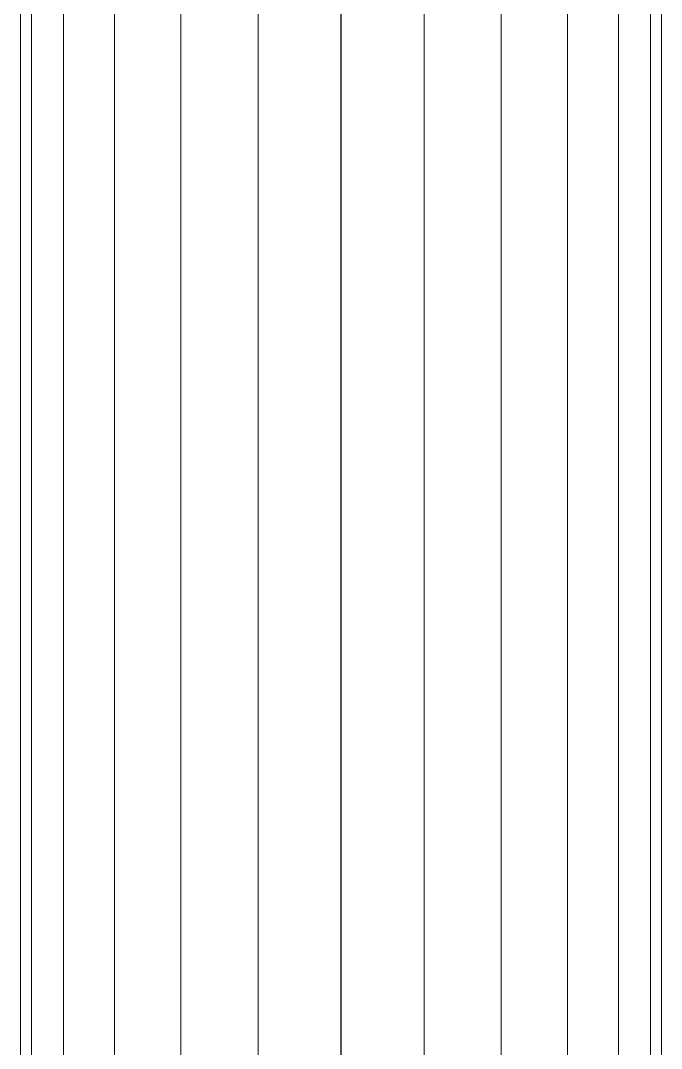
# Model space of a CAD drawing. Header units: inches. Extents: x -3325 to -59, y 5 to 733.
# Drawn here: x -3087.646 to -3085.746, y 537.428 to 540.477 of the extents above; entities that cross this region are included whole.
import ezdxf

# ---------------------------------------------------------------- set-up
doc = ezdxf.new("R2010")
doc.units = ezdxf.units.IN
doc.header["$MEASUREMENT"] = 0
doc.layers.add('P-PIPE', color=10, linetype='Continuous', lineweight=9)

msp = doc.modelspace()

# ---------------------------------------------------------------- linework, layer by layer
at = {"layer": 'P-PIPE', "color": 1}
msp.add_line((-3086.6956, 542.3621, 1075), (-3086.6956, 475.844, 1075), dxfattribs=at)
msp.add_line((-3086.6956, 542.3621, 1075), (-3086.6956, 475.844, 1075), dxfattribs=at)

# ---------------------------------------------------------------- meshes
mesh = msp.add_polyface(dxfattribs=at)
corners = [(-3086.6957, 542.3621, 1075.95), (-3086.9414, 542.3621, 1075.9177), (-3087.1707, 542.3621, 1075.8227), (-3087.3673, 542.3621, 1075.6718), (-3087.5182, 542.3621, 1075.475), (-3087.613, 542.3621, 1075.2458), (-3087.6456, 542.3621, 1075), (-3087.6456, 475.844, 1075), (-3087.613, 475.844, 1075.2458), (-3087.5182, 475.844, 1075.475), (-3087.3673, 475.844, 1075.6718), (-3087.1707, 475.844, 1075.8227), (-3086.9414, 475.844, 1075.9177), (-3086.6957, 475.844, 1075.95)]
mesh.append_faces([[corners[k] for k in face] for face in [(8, 9, 4, 5), (3, 4, 9, 10), (11, 12, 1, 2), (2, 3, 10, 11)]], dxfattribs={"vtx1": -1, "vtx3": -1, "color": 1})
mesh.append_faces([[corners[k] for k in face] for face in [(6, 7, 8, 5)]], dxfattribs={"vtx2": -1, "color": 1})
mesh.append_faces([[corners[k] for k in face] for face in [(12, 13, 0, 1)]], dxfattribs={"vtx3": -1, "color": 1})
mesh = msp.add_polyface(dxfattribs=at)
corners = [(-3087.6456, 542.3621, 1075), (-3087.613, 542.3621, 1074.7541), (-3087.5182, 542.3621, 1074.525), (-3087.3673, 542.3621, 1074.3282), (-3087.1707, 542.3621, 1074.1772), (-3086.9414, 542.3621, 1074.0824), (-3086.6957, 542.3621, 1074.05), (-3086.6957, 475.844, 1074.05), (-3086.9414, 475.844, 1074.0824), (-3087.1707, 475.844, 1074.1772), (-3087.3673, 475.844, 1074.3282), (-3087.5182, 475.844, 1074.525), (-3087.613, 475.844, 1074.7541), (-3087.6456, 475.844, 1075)]
mesh.append_faces([[corners[k] for k in face] for face in [(7, 8, 5, 6)]], dxfattribs={"vtx1": -1, "color": 1})
mesh.append_faces([[corners[k] for k in face] for face in [(8, 9, 4, 5), (3, 4, 9, 10), (11, 12, 1, 2), (2, 3, 10, 11)]], dxfattribs={"vtx1": -1, "vtx3": -1, "color": 1})
mesh.append_faces([[corners[k] for k in face] for face in [(12, 13, 0, 1)]], dxfattribs={"vtx3": -1, "color": 1})
mesh = msp.add_polyface(dxfattribs=at)
corners = [(-3085.7457, 542.3621, 1075), (-3085.778, 542.3621, 1075.2458), (-3085.8728, 542.3621, 1075.475), (-3086.0237, 542.3621, 1075.6718), (-3086.2207, 542.3621, 1075.8227), (-3086.4496, 542.3621, 1075.9177), (-3086.6957, 542.3621, 1075.95), (-3086.6957, 475.844, 1075.95), (-3086.4496, 475.844, 1075.9177), (-3086.2207, 475.844, 1075.8227), (-3086.0237, 475.844, 1075.6718), (-3085.8728, 475.844, 1075.475), (-3085.778, 475.844, 1075.2458), (-3085.7457, 475.844, 1075)]
mesh.append_faces([[corners[k] for k in face] for face in [(7, 8, 5, 6)]], dxfattribs={"vtx1": -1, "color": 1})
mesh.append_faces([[corners[k] for k in face] for face in [(8, 9, 4, 5), (3, 4, 9, 10), (11, 12, 1, 2), (2, 3, 10, 11)]], dxfattribs={"vtx1": -1, "vtx3": -1, "color": 1})
mesh.append_faces([[corners[k] for k in face] for face in [(12, 13, 0, 1)]], dxfattribs={"vtx3": -1, "color": 1})
mesh = msp.add_polyface(dxfattribs=at)
corners = [(-3086.6957, 542.3621, 1074.05), (-3086.4496, 542.3621, 1074.0824), (-3086.2207, 542.3621, 1074.1772), (-3086.0237, 542.3621, 1074.3282), (-3085.8728, 542.3621, 1074.525), (-3085.778, 542.3621, 1074.7541), (-3085.7457, 542.3621, 1075), (-3085.7457, 475.844, 1075), (-3085.778, 475.844, 1074.7541), (-3085.8728, 475.844, 1074.525), (-3086.0237, 475.844, 1074.3282), (-3086.2207, 475.844, 1074.1772), (-3086.4496, 475.844, 1074.0824), (-3086.6957, 475.844, 1074.05)]
mesh.append_faces([[corners[k] for k in face] for face in [(7, 8, 5, 6)]], dxfattribs={"vtx1": -1, "color": 1})
mesh.append_faces([[corners[k] for k in face] for face in [(8, 9, 4, 5), (3, 4, 9, 10), (11, 12, 1, 2), (2, 3, 10, 11)]], dxfattribs={"vtx1": -1, "vtx3": -1, "color": 1})
mesh.append_faces([[corners[k] for k in face] for face in [(12, 13, 0, 1)]], dxfattribs={"vtx3": -1, "color": 1})

doc.saveas('drawing.dxf')
